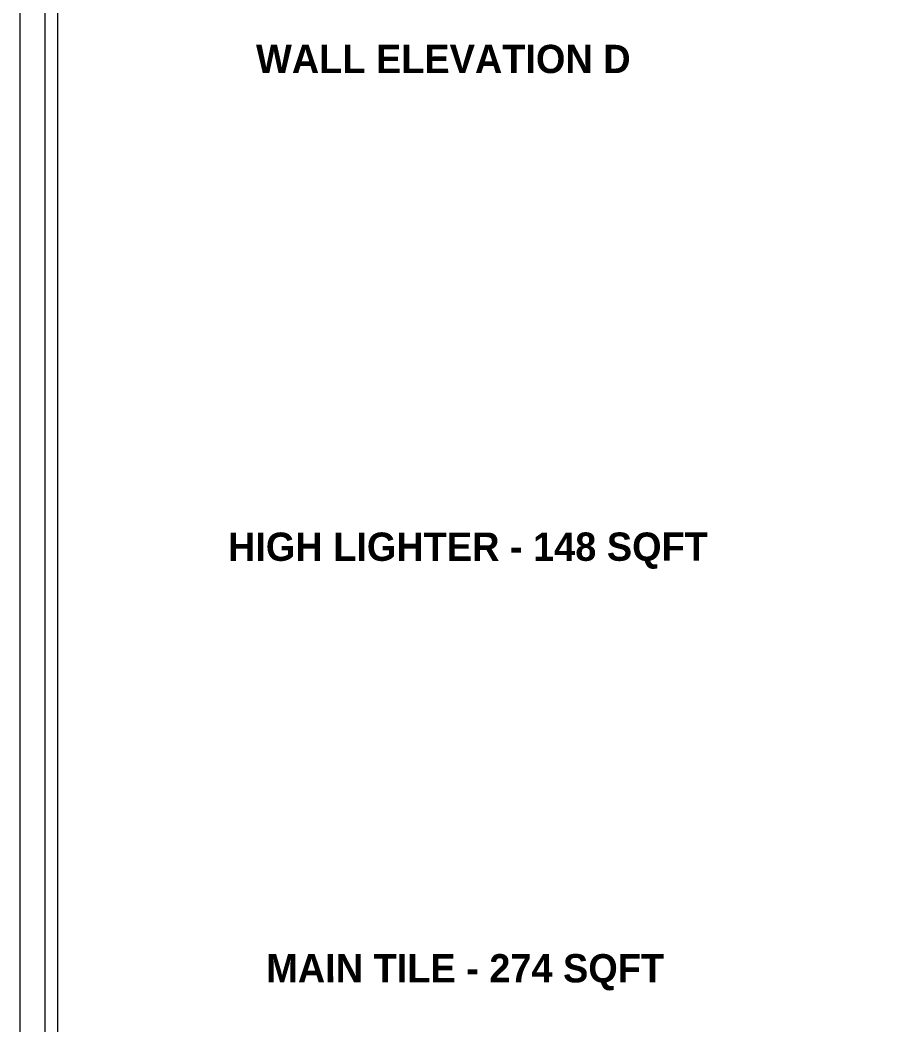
# Model space of a CAD drawing. Header units: inches. Extents: x 9636 to 21597, y -10243 to 557.
# Drawn here: x 16481.2 to 16605.9, y -9662.6 to -9520.7 of the extents above; entities that cross this region are included whole.
import ezdxf

# ---------------------------------------------------------------- set-up
doc = ezdxf.new("R2010")
doc.units = ezdxf.units.IN
doc.header["$MEASUREMENT"] = 0
doc.layers.add('FURNI', color=140, linetype='Continuous', lineweight=18)
doc.styles.add('HEMI', font='stylu.ttf')

msp = doc.modelspace()

# ---------------------------------------------------------------- linework, layer by layer
at = {"layer": 'FURNI', "color": 18, "true_color": 0x000000}
for points in [[(16481.21, -9793.19), (16481.21, -9198), (16906.52, -9198), (16906.52, -9793.19)], [(16484.75, -9789.65), (16484.75, -9201.54), (16902.98, -9201.54), (16902.98, -9789.65)], [(16486.52, -9787.88), (16486.52, -9203.31), (16901.21, -9203.31), (16901.21, -9787.88)]]:
    msp.add_lwpolyline(points, close=True, dxfattribs=at)

# ---------------------------------------------------------------- texts
at = {"color": 1, "lineweight": 15, "char_height": 4, "width": 81.1585, "attachment_point": 3, "rotation": 0.0094, "style": 'HEMI'}
for s, insert in [('\\pxqc;{\\fStylus BT|b1|i0|c0|p34;WALL ELEVATION D}', (16581.55, -9524.2)), ('\\pxqc;{\\fStylus BT|b1|i0|c0|p34;HIGH LIGHTER - 148 SQFT }', (16585.02, -9593.07)), ('\\pxqc;{\\fStylus BT|b1|i0|c0|p34;MAIN TILE - 274 SQFT}', (16584.63, -9652.6))]:
    msp.add_mtext(s, dxfattribs=dict(at, insert=insert))

doc.saveas('drawing.dxf')
